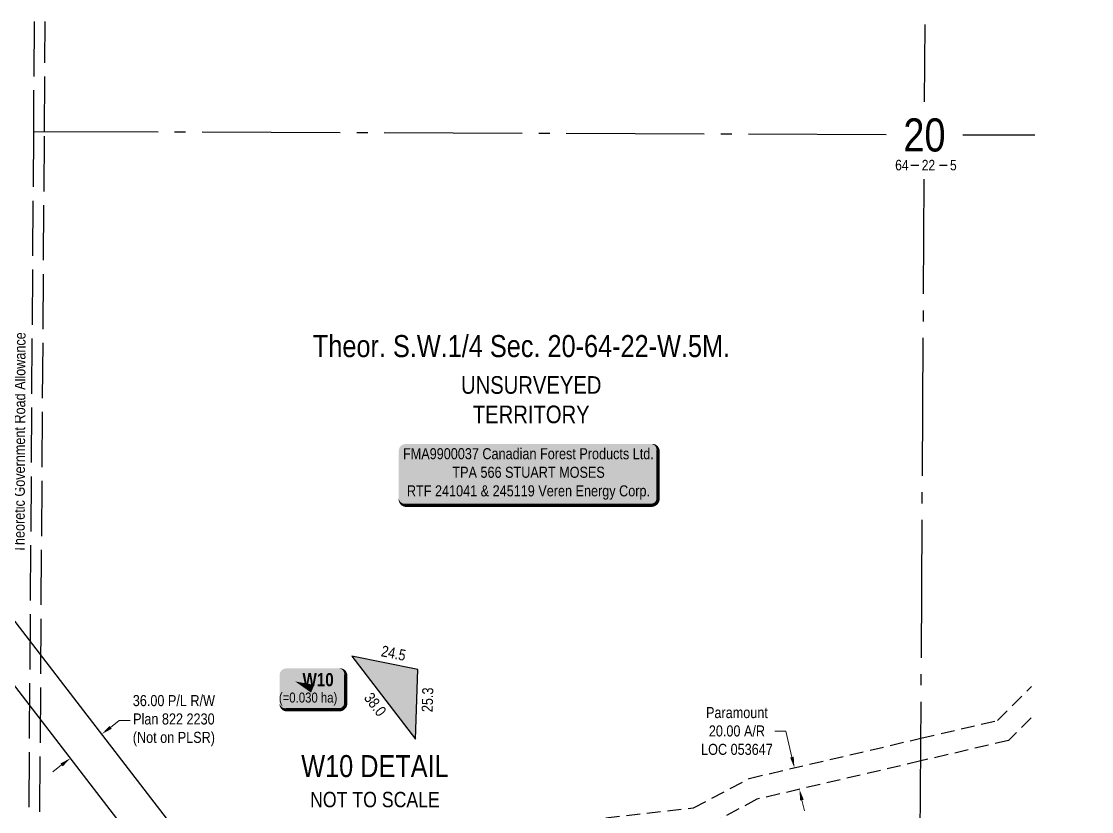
# Model space of a CAD drawing. Extents: x 471563 to 508050, y 6028961 to 6050146.
# Drawn here: x 480391 to 481361, y 6044420 to 6045136 of the extents above; entities that cross this region are included whole.
import ezdxf
from ezdxf.enums import TextEntityAlignment as Align

# ---------------------------------------------------------------- set-up
doc = ezdxf.new("R2010")
doc.units = 0
doc.header["$LTSCALE"] = 5
doc.header["$PDSIZE"] = 0.5
for name, pattern in [('foc-ACCESSROAD', [3.75, 2.5, -1.25]), ('foc-QUARTERLINE', [33, 25, -3, 2, -3]), ('foc-UNSURVEYED', [12.5, 10, -2.5])]:
    doc.linetypes.add(name, pattern=pattern)
doc.layers.get('Defpoints').update_dxf_attribs({"color": 9})
for name, color, linetype in [('10', 1, 'Continuous'), ('9', 3, 'Continuous'), ('C-SYMBOL', 7, 'Continuous'), ('DETAIL-T', 7, 'Continuous'), ('F-AR', 190, 'foc-ACCESSROAD'), ('F-RW', 190, 'Continuous'), ('L-ROAD-T', 7, 'Continuous'), ('L-SECLBL', 7, 'Continuous'), ('L-SECQ', 8, 'foc-QUARTERLINE'), ('L-UNS-T', 3, 'Continuous'), ('L-USEC', 7, 'foc-UNSURVEYED'), ('P-TEMP-BLOCKS', 250, 'Continuous'), ('P-TEMP-H', 41, 'Continuous'), ('P-TEMP_WORKSPACE', 46, 'Continuous')]:
    doc.layers.add(name, color=color, linetype=linetype)
for name, color, linetype, lineweight in [('C-AR-T', 13, 'Continuous', 9), ('F-AR-T', 190, 'Continuous', 9), ('F-RW-T', 190, 'Continuous', 9), ('P-TEMP-T', 46, 'Continuous', 18)]:
    doc.layers.add(name, color=color, linetype=linetype, lineweight=lineweight)
doc.styles.add('175L', font='ARIALN.TTF', dxfattribs={"height": 20})
doc.styles.add('80', font='ARIALN.TTF', dxfattribs={"height": 10})
doc.styles.add('80CG', font='ARIALN.TTF', dxfattribs={"height": 10})
doc.styles.add('80L', font='ARIALN.TTF', dxfattribs={"height": 10})
doc.styles.add('BOLD', font='ARIALNB.TTF')
doc.styles.add('SIMPLEX', font='ARIALN.TTF')
doc.dimstyles.new('Compass 5 000', dxfattribs={"dimscale": 5, "dimtxt": 9, "dimasz": 2, "dimexe": 0.2, "dimexo": 0.0625, "dimgap": 0.5, "dimtad": 0, "dimtih": 1, "dimtoh": 1, "dimzin": 0, "dimdsep": 46, "dimtxsty": '80CG', "dimcen": 0.1, "dimse1": 1, "dimse2": 1, "dimclrd": 256, "dimclrt": 256, "dimaunit": 1, "dimadec": 4, "dimazin": 0, "dimtfac": 0.06, "dimtofl": 0, "dimtmove": 0, "dimatfit": 1, "dimfxl": 0.2, "dimtolj": 1, "dimtzin": 0, "dimlwd": -1, "dimarcsym": 0})

# ---------------------------------------------------------------- blocks, each defined once
blk = doc.blocks.new('L-SECLBL')
at = {"layer": '9', "color": 7}
for p, q in [((-5.082139060913505, -27.83004804289613), (-12.28857354467345, -27.83004804289613)), ((20.70431141927111, -27.83004804289613), (13.49787693551116, -27.83004804289613))]:
    blk.add_line(p, q, dxfattribs=at)
at = {"layer": '10', "color": 2, "style": 'SIMPLEX'}
blk.add_attdef('SEC', text='', height=30, dxfattribs=at).set_placement((0, 0), align=Align.MIDDLE)
at = {"layer": '10', "color": 5, "style": '80L'}
blk.add_attdef('TWP', text='', height=9.5, dxfattribs=at).set_placement((-14.43410290347765, -27.36845155570791), align=Align.MIDDLE_RIGHT)
blk.add_attdef('RGE', text='', height=9.5, dxfattribs=at).set_placement((3.622123863462547, -27.36845155570791), align=Align.MIDDLE_CENTER)
blk.add_attdef('MER', text='', height=9.5, dxfattribs=at).set_placement((23.16775162027989, -27.36845155570791), align=Align.MIDDLE_LEFT)
blk = doc.blocks.new('*D140')
at = {"layer": 'C-AR-T', "transparency": 16777216}
for p, q in [((480426.267943271, 6044314.539556137), (480434.0766943959, 6044378.041941356)), ((480434.0766943959, 6044378.041941356), (480444.0766943959, 6044378.041941357)), ((480421.3886878876, 6044274.860438442), (480420.1682024046, 6044264.935197125))]:
    blk.add_line(p, q, dxfattribs=at)
for points in [[(480424.613736385, 6044314.742970385), (480427.922150157, 6044314.33614189), (480425.047457788, 6044304.614314821)], [(480419.7344810016, 6044275.063852689), (480423.0428947737, 6044274.657024194), (480422.6091733706, 6044284.785679758)]]:
    blk.add_solid(points, dxfattribs=at)
at = {"layer": 'Defpoints', "color": 0, "transparency": 16777216}
for p in [(480425.047457788, 6044304.614314821), (480450.8900366167, 6044301.43650873), (480448.4517521994, 6044281.607873667)]:
    blk.add_point(p, dxfattribs=at)
at = {"layer": 'C-AR-T', "transparency": 16777216, "insert": (480483.6162578326, 6044378.041941356), "char_height": 10, "attachment_point": 5, "style": '80CG', "bg_fill": 3, "box_fill_scale": 1.1, "bg_fill_color": 256, "bg_fill_true_color": 13158600, "bg_fill_transparency": 0}
blk.add_mtext('\\A1;Veren\\P20.00 P/L R/W\\PPLA 190432', dxfattribs=at)
blk = doc.blocks.new('*D150')
at = {"layer": 'Defpoints', "color": 0, "transparency": 16777216}
for p in [(481086.9446424479, 6044458.669375992), (481091.1478497512, 6044459.651616614), (481091.4933994592, 6044439.204319995)]:
    blk.add_point(p, dxfattribs=at)
at = {"layer": 'F-AR-T', "transparency": 16777216}
for p, q in [((481083.3509306512, 6044493.016218526), (481073.350930651, 6044493.016218526)), ((481088.8722751033, 6044469.389263147), (481083.3509306512, 6044493.016218526)), ((481097.9721814108, 6044430.448914083), (481100.2477560586, 6044420.711267548))]:
    blk.add_line(p, q, dxfattribs=at)
for points in [[(481090.4952161924, 6044469.768525589), (481087.2493340143, 6044469.010000707), (481091.1478497512, 6044459.651616614)], [(481099.5951224999, 6044430.828176524), (481096.3492403217, 6044430.069651641), (481095.6966067627, 6044440.186560616)]]:
    blk.add_solid(points, dxfattribs=at)
at = {"layer": 'F-AR-T', "transparency": 16777216, "insert": (481039.0501120973, 6044493.016218526), "char_height": 10, "attachment_point": 5, "style": '80CG'}
blk.add_mtext('\\A1;Paramount\\P20.00 A/R\\PLOC 053647', dxfattribs=at)
blk = doc.blocks.new('*D159')
at = {"layer": 'Defpoints', "color": 0, "transparency": 16777216}
for p in [(480463.3846319276, 6044490.265659655), (480487.0319243018, 6044459.519886496), (480458.5149900783, 6044437.586846214)]:
    blk.add_point(p, dxfattribs=at)
at = {"layer": 'F-RW-T', "transparency": 16777216}
for p, q in [((480471.3112832541, 6044496.362232361), (480479.2379346131, 6044502.458805092)), ((480479.2379346131, 6044502.458805092), (480489.2379346131, 6044502.458805092)), ((480426.9410463776, 6044462.236046668), (480419.0143950516, 6044456.139473963))]:
    blk.add_line(p, q, dxfattribs=at)
for points in [[(480470.2951878025, 6044497.683340915), (480472.3273787051, 6044495.041123806), (480463.3846319276, 6044490.265659655)], [(480425.9249509261, 6044463.557155223), (480427.9571418287, 6044460.914938114), (480434.8676977041, 6044468.332619374)]]:
    blk.add_solid(points, dxfattribs=at)
at = {"layer": 'F-RW-T', "transparency": 16777216, "insert": (480528.7092852267, 6044502.458805092), "char_height": 10, "attachment_point": 5, "style": '80CG'}
blk.add_mtext('\\A1;36.00 P/L R/W\\PPlan 822 2230\\P(Not on PLSR)', dxfattribs=at)
blk = doc.blocks.new('*U68')
h = blk.add_hatch(color=255)
edge = h.paths.add_edge_path()
edge.add_line((-111.5, -28.5), (111.5, -28.5))
edge.add_arc((111.5, -22.5), 6, 270, 360)
edge.add_line((117.5, -22.5), (117.5, 21))
edge.add_arc((111.5, 21), 6, 0, 90)
edge.add_line((111.5, 27), (-111.5, 27))
edge.add_arc((-111.5, 21), 6, 90, 180)
edge.add_line((-117.5, 21), (-117.5, -22.5))
edge.add_arc((-111.5, -22.5), 6, 180, 270)
at = {"color": 44, "flags": 128}
blk.add_lwpolyline([(-111.5, -28.5, 3, 3, 0), (111.5, -28.5, 3, 3, 0.414213562373095), (117.5, -22.5, 3, 3, 0), (117.5, 21, 3, 0, 0.414213562373095), (111.5, 27, 0, 0, 0), (-111.5, 27, 0, 0, 0.414213562373095), (-117.5, 21, 0, 0, 0), (-117.5, -22.5, 0, 3, 0.414213562373095)], format="xyseb", close=True, dxfattribs=at)
at = {"color": 44, "style": '80'}
blk.add_attdef('ENTER_TEXT_001', (-35.98567530695772, -4.996589358799454), '', height=10, dxfattribs=at)
blk = doc.blocks.new('*U231')
h = blk.add_hatch(color=191)
edge = h.paths.add_edge_path()
edge.add_line((-23.99999999999998, -19.07156685367227), (23.99999999999998, -19.07156685367227))
edge.add_arc((23.99999999999998, -13.07156685367227), 6, 270, 360)
edge.add_line((29.99999999999998, -13.07156685367227), (29.99999999999998, 12.5))
edge.add_arc((23.99999999999998, 12.5), 6, 0, 90)
edge.add_line((23.99999999999998, 18.5), (-23.99999999999998, 18.5))
edge.add_arc((-23.99999999999998, 12.5), 6, 90, 180)
edge.add_line((-29.99999999999998, 12.5), (-29.99999999999998, -13.07156685367227))
edge.add_arc((-23.99999999999998, -13.07156685367227), 6, 180, 270)
at = {"color": 250, "flags": 128}
blk.add_lwpolyline([(-23.99999999999998, -19.07156685367227, 3, 3, 0), (23.99999999999998, -19.07156685367227, 3, 3, 0.414213562373095), (29.99999999999998, -13.07156685367227, 3, 3, 0), (29.99999999999998, 12.5, 3, 0, 0.414213562373095), (23.99999999999998, 18.5, 0, 0, 0), (-23.99999999999998, 18.5, 0, 0, 0.414213562373095), (-29.99999999999998, 12.5, 0, 0, 0), (-29.99999999999998, -13.07156685367227, 0, 3, 0.414213562373095)], format="xyseb", close=True, dxfattribs=at)
at = {"flags": 128}
blk.add_lwpolyline([(-15.9299515544475, 6.664382347107004, 0, 7.499999999999999, 0), (-3.398394867633905e-15, -3.944304526105059e-31, 0, 0, 0)], format="xyseb", dxfattribs=at)
at = {"color": 250}
for tag, p, height, style in [('TEMP_AREA_W1_001', (-9.212824010914055, 2.244292974654144), 12, 'BOLD'), ('ENTER_TEXT_001', (-30.65893587994544, -12.47010782646594), 9, '80')]:
    blk.add_attdef(tag, p, '', height=height, dxfattribs=dict(at, style=style))

msp = doc.modelspace()

# ---------------------------------------------------------------- hatches: boundary and pattern name
at = {"layer": 'P-TEMP-H'}
h = msp.add_hatch(color=256, dxfattribs=at)
h.dxf.hatch_style = 1
h.paths.add_polyline_path([(480749.7999290501, 6044548.844531694), (480689.8920741956, 6044561.048512967), (480747.7911300766, 6044485.768912101)])

# ---------------------------------------------------------------- linework, layer by layer
at = {"layer": 'F-AR'}
msp.add_lwpolyline([(481305.8705506607, 6044504.979097573), (481285.182825979, 6044484.466444287), (481205.6368310626, 6044465.878116644), (481057.2024982505, 6044431.190993989), (481005.7873316519, 6044403.914666975), (480831.4628638446, 6044384.343258224), (480692.1439961887, 6044336.050191755), (480610.2050811126, 6044325.463744029), (480595.379468396, 6044313.505198824), (480576.8790706878, 6044318.020016524), (480585.5623526141, 6044342.436240152), (480687.5422956675, 6044355.610490123), (480827.0198471491, 6044403.959584293), (480999.7782228325, 6044423.35493188), (481050.1270627363, 6044450.065536167), (481205.7588629695, 6044486.434876343), (481275.1264206492, 6044502.644404013), (481306.0386773945, 6044533.295175367)], dxfattribs=at)
at = {"layer": 'F-RW', "flags": 128}
for points in [[(481315.0118828864, 6043323.976603113), (481053.8849999984, 6043663.493000044), (480748.3829999999, 6044060.70400007), (480412.5889999983, 6044497.29900007), (479921.3872643302, 6045135.952972597)], [(481360.5037125554, 6043323.878273631), (481082.4210710638, 6043685.440497584), (480776.9190232101, 6044082.651559833), (480441.1249894229, 6044519.246603689), (479966.7601108921, 6045136.009518239)]]:
    msp.add_lwpolyline(points, dxfattribs=at)
at = {"layer": 'L-SECQ', "flags": 128}
for points in [[(481209.1857802175, 6045063.51775297), (481209.601438419, 6045133.518500751)], [(481174.3850142673, 6045033.643964831), (480401.3699924487, 6045036.45175961)], [(481309.0065953995, 6045033.154983683), (481243.6665990649, 6045033.392315742)], [(481204.2333158307, 6044229.476200803), (481208.7701339357, 6044993.519012178)]]:
    msp.add_lwpolyline(points, dxfattribs=at)
at = {"layer": 'L-USEC', "flags": 128}
for points in [[(480402.04539041, 6045136.451151612), (480401.3695687397, 6045036.389025203)], [(480411.4121260447, 6045036.415283833), (480412.087568773, 6045136.414683304)], [(480401.3695687829, 6045036.389031895), (480395.9392797482, 6044232.341488341)], [(480405.9821879438, 6044232.368071293), (480411.4121260447, 6045036.415283833)]]:
    msp.add_lwpolyline(points, dxfattribs=at)
at = {"layer": 'P-TEMP_WORKSPACE'}
msp.add_lwpolyline([(480749.7999290501, 6044548.844531694), (480689.8920741956, 6044561.048512967), (480747.7911300766, 6044485.768912101), (480749.7999290501, 6044548.844531694)], dxfattribs=at)

# ---------------------------------------------------------------- block references
ref = msp.add_blockref('*U68', (480850.0605273449, 6044726.263079125))
ref.add_attrib('ENTER_TEXT_001', 'FMA9900037 Canadian Forest Products Ltd.', (480736.3940880543, 6044739.48840882), dxfattribs={"color": 44, "height": 9.999999999999915, "style": '80'})
ref.add_attrib('ENTER_TEXT_002', 'TPA 566 STUART MOSES', (480781.1451112467, 6044722.644388811), dxfattribs={"color": 44, "height": 9.999999999999915, "style": '80'})
ref.add_attrib('ENTER_TEXT_003', 'RTF 241041 & 245119 Veren Energy Corp.', (480739.9411549029, 6044705.800368802), dxfattribs={"color": 44, "height": 9.999999999999915, "style": '80'})
at = {"layer": 'L-SECLBL'}
msp.add_blockref('L-SECLBL', (481209.0076455848, 6045033.518206286), dxfattribs=at).add_auto_attribs({'SEC': '20', 'TWP': '64', 'RGE': '22', 'MER': '5'})
at = {"layer": 'P-TEMP-BLOCKS', "xscale": 0.9994796499999833, "yscale": 0.9994796499999833, "zscale": 0.9994796499999833}
msp.add_blockref('*U231', (480654.5082941317, 6044531.34295393), dxfattribs=at).add_auto_attribs({'TEMP_AREA_W1_001': 'W10', 'ENTER_TEXT_001': '(=0.030 ha)'})

# ---------------------------------------------------------------- texts
at = {"layer": 'C-SYMBOL', "color": 3, "style": '175L'}
msp.add_text('Theor. S.W.1/4 Sec. 20-64-22-W.5M.', height=19.99999999999983, dxfattribs=at).set_placement((480843.7783481909, 6044826.067603754), align=Align.BOTTOM_CENTER)
at = {"layer": 'DETAIL-T', "color": 3, "insert": (480710.9664658227, 6044447.456294791), "char_height": 19.98942859999978, "width": 132.9536984126021, "attachment_point": 5, "style": '80CG'}
msp.add_mtext('W10 DETAIL\\P{\\H0.7x;NOT TO SCALE}', dxfattribs=at)
at = {"layer": 'L-ROAD-T', "style": '80L'}
msp.add_text('Theoretic Government Road Allowance', height=9.999999999999915, rotation=89.73765527159672, dxfattribs=at).set_placement((480388.8395674134, 6044754.615425425), align=Align.MIDDLE_CENTER)
at = {"layer": 'L-UNS-T', "color": 3, "insert": (480852.5952481852, 6044793.355886712), "char_height": 15.99999999999983, "attachment_point": 5, "style": '80L'}
msp.add_mtext_dynamic_manual_height_columns('UNSURVEYED TERRITORY', width=126.4147913758964, gutter_width=47.5003906564884, heights=[0], dxfattribs=at)
at = {"layer": 'P-TEMP-T', "style": '80L'}
for s, rotation, p in [('24.5', 348.4856826891135, (480727.8494804793, 6044563.655291006)), ('25.3', 88.17589085583444, (480758.5643563216, 6044521.31935355)), ('38.0', 307.564608956299, (480711.2390208918, 6044517.128061178))]:
    msp.add_text(s, height=9.994714299999776, rotation=rotation, dxfattribs=at).set_placement(p, align=Align.MIDDLE)

# ---------------------------------------------------------------- dimensions: what is measured, and where the dimension line sits
at = {"layer": 'F-AR-T'}
dim = msp.add_linear_dim(base=(481091.1478497512, 6044459.651616614), p1=(481091.4933994596, 6044439.204319995), p2=(481086.944642448, 6044458.669375992), angle=103.15331201464642, text='Paramount\\P20.00 A/R\\PLOC 053647', dimstyle='Compass 5 000', dxfattribs=at)
dim.commit()
dim.dimension.update_dxf_attribs({"geometry": '*D150', "text_midpoint": (481039.0501120973, 6044493.016218526), "dimtype": 161})

# ---------------------------------------------------------------- next in the draw order: dimensions: what is measured, and where the dimension line sits
at = {"layer": 'C-AR-T'}
dim = msp.add_linear_dim(base=(480425.047457788, 6044304.614314821), p1=(480448.4517521994, 6044281.607873668), p2=(480450.8900366168, 6044301.43650873), angle=82.98965509268713, text='Veren\\P20.00 P/L R/W\\PPLA 190432', dimstyle='Compass 5 000', override={"dimtfill": 1}, dxfattribs=at)
dim.commit()
dim.dimension.update_dxf_attribs({"geometry": '*D140', "text_midpoint": (480483.6162578326, 6044378.041941356), "dimtype": 161})

# ---------------------------------------------------------------- next in the draw order: dimensions: what is measured, and where the dimension line sits
at = {"layer": 'F-RW-T', "color": 1}
dim = msp.add_linear_dim(base=(480463.3846319276, 6044490.265659655), p1=(480458.5149900783, 6044437.586846214), p2=(480487.031924302, 6044459.519886496), angle=37.56472551899419, text='36.00 P/L R/W\\PPlan 822 2230\\P(Not on PLSR)', dimstyle='Compass 5 000', dxfattribs=at)
dim.commit()
dim.dimension.update_dxf_attribs({"geometry": '*D159', "text_midpoint": (480528.7092852267, 6044502.458805092), "dimtype": 161})

doc.saveas('drawing.dxf')
